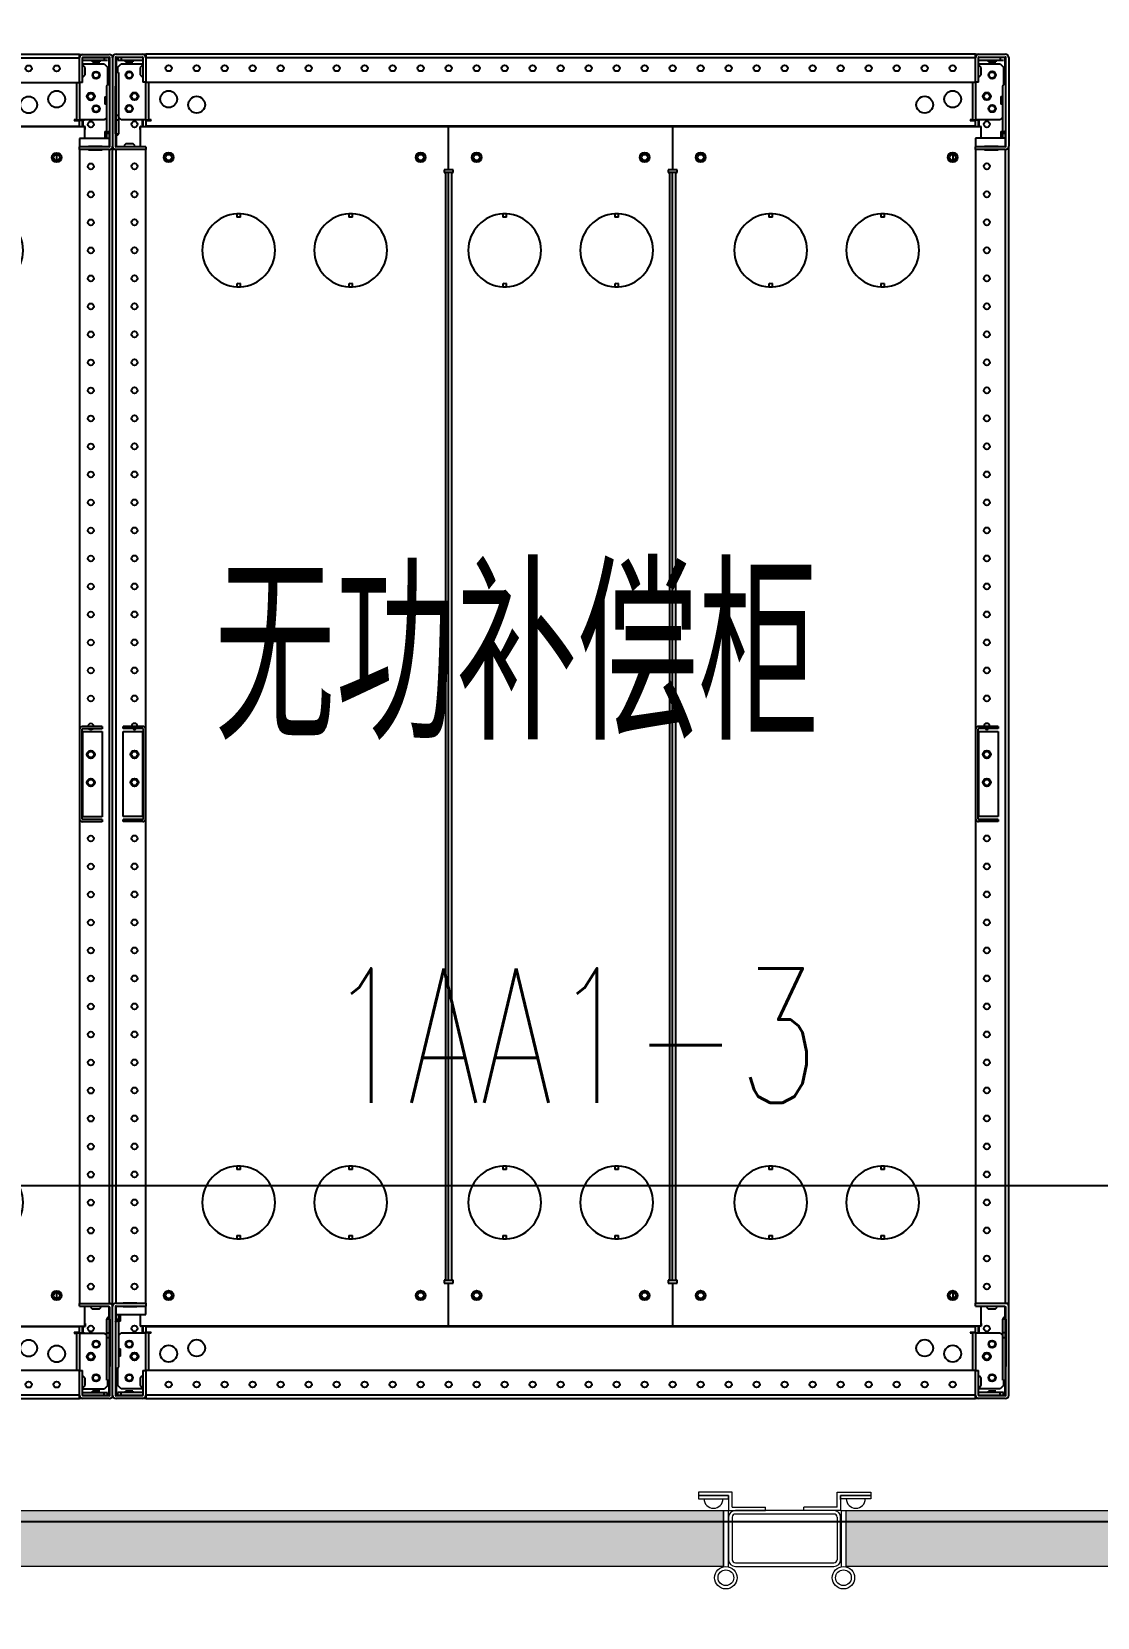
# Model space of a CAD drawing. Extents: x 758840 to 1108724, y -102573 to 143521.
# Drawn here: x 800962 to 801913, y 70447 to 71863 of the extents above; entities that cross this region are included whole.
import ezdxf
from ezdxf.xclip import XClip

# ---------------------------------------------------------------- set-up
doc = ezdxf.new("R2010")
doc.units = 0
doc.header["$LTSCALE"] = 1000
doc.header["$MEASUREMENT"] = 0
for name, color, linetype in [('02电气-设备', 255, 'Continuous'), ('02电气-设备基础', 252, 'Continuous'), ('LWIRE', 1, 'Continuous'), ('钢盖板', 6, 'Continuous')]:
    doc.layers.add(name, color=color, linetype=linetype)
doc.layers.add('细实线', color=3, linetype='Continuous', lineweight=5)
doc.styles.get("Standard").update_dxf_attribs({"font": 'gbenor.shx', "bigfont": 'gbcbig.shx'})
doc.styles.add('电气文字', font='txtd.shx', dxfattribs={"width": 0.8, "height": 3.5, "bigfont": 'HZTXT.shx'})

# ---------------------------------------------------------------- blocks, each defined once
blk = doc.blocks.new('补偿-滤波柜')
at = {"linetype": 'Continuous', "lineweight": 25}
for p, q in [((-3, 1197), (-3, 1118)), ((-0.5, 1197), (-0.5, 1118)), ((-0.5, 1189.8), (0, 1189.8)), ((0, 1200), (23.5, 1200)), ((0, 1197.5), (23.5, 1197.5)), ((0, 1189.8), (0.3, 1189.8)), ((0, 1189.8), (0, 1183.7)), ((0.3, 1189.8), (0.3, 1197.5)), ((1.5, 1197.3), (4.5, 1197.3)), ((1.5, 1197.3), (1.5, 1194.8)), ((1.5, 1194.8), (4.5, 1194.8)), ((1.5, 1188.5), (4.5, 1191.5)), ((4.5, 1197.3), (4.5, 1194.8)), ((4.5, 1197.3), (23.9, 1197.3)), ((4.5, 1194.8), (24, 1194.8)), ((4.5, 1191.5), (24, 1191.5)), ((8.4, 1193.4), (8.4, 1194.8)), ((8.4, 1193.4), (15.1, 1193.4)), ((15.1, 1194.8), (15.1, 1193.4)), ((23, 1189.8), (21.5, 1188.2)), ((24, 1189.8), (23, 1189.8)), ((24, 1200), (24, 1200)), ((24, 1200), (26.5, 1200)), ((24, 1197), (24, 1175)), ((767.5, 1200), (26.5, 1200)), ((26.5, 1200), (26.5, 1197)), ((26.5, 1197.5), (26.5, 1197.5)), ((26.5, 1197.3), (26.5, 1197.3)), ((26.5, 1197), (26.5, 1175)), ((26.5, 1197), (767.5, 1197)), ((767.5, 1200), (770.5, 1200)), ((767.5, 1197), (767.5, 1200)), ((767.5, 1197.5), (767.5, 1197.5)), ((767.5, 1197.3), (767.5, 1197.3)), ((767.5, 1175), (767.5, 1197)), ((770, 1175), (770, 1197)), ((770, 1194.8), (789.5, 1194.8)), ((770, 1191.5), (789.5, 1191.5)), ((771, 1189.8), (770, 1189.8)), ((770.1, 1197.3), (789.5, 1197.3)), ((770.5, 1200), (794, 1200)), ((770.5, 1197.5), (794, 1197.5)), ((772.5, 1188.2), (771, 1189.8)), ((778.9, 1193.4), (778.9, 1194.8)), ((778.9, 1193.4), (785.5, 1193.4)), ((785.5, 1194.8), (785.5, 1193.4)), ((789.5, 1197.3), (792.5, 1197.3)), ((789.5, 1197.3), (789.5, 1194.8)), ((789.5, 1194.8), (792.5, 1194.8)), ((789.5, 1191.5), (792.5, 1188.5)), ((794, 1173.5), (794, 1197.5)), ((794.5, 1118), (794.5, 1197)), ((797, 1197), (797, 1118)), ((2.2, 1183.7), (-0.3, 1183.7)), ((-0.3, 1183.7), (-0.3, 1145.5)), ((1.5, 1183.7), (1.5, 1188.5)), ((2.2, 1183.7), (2.2, 1145.5)), ((21.5, 1188.2), (21.5, 1181.8)), ((21.5, 1181.8), (23, 1180.2)), ((23, 1180.2), (24, 1180.2)), ((26.5, 1175), (24, 1175)), ((26.5, 1175), (767.5, 1175)), ((26.6, 1141.5), (26.6, 1175)), ((29.2, 1141.5), (29.2, 1175)), ((29.3, 1141.5), (29.3, 1175)), ((764.7, 1175), (764.7, 1141.5)), ((764.8, 1175), (764.8, 1141.5)), ((767.4, 1175), (767.4, 1141.5)), ((770, 1175), (767.5, 1175)), ((770, 1180.2), (771, 1180.2)), ((771, 1180.2), (772.5, 1181.8)), ((772.5, 1181.8), (772.5, 1188.2)), ((792.5, 1188.5), (792.5, 1172.9)), ((-0.4, 1171.5), (-0.5, 1171.5)), ((-0.4, 1129.1), (-0.4, 1171.5)), ((790.1, 1162.2), (791.8, 1162.2)), ((790.1, 1162.2), (790.1, 1155.6)), ((791.8, 1171.7), (791.8, 1171.9)), ((791.8, 1129.3), (791.8, 1171.7)), ((794.4, 1131.1), (794.4, 1173.5)), ((791.8, 1155.6), (790.1, 1155.6)), ((2.2, 1145.5), (-0.3, 1145.5)), ((-0.3, 1145.5), (-0.3, 1141.2)), ((2.2, 1141.2), (-0.3, 1141.2)), ((-0.3, 1141.2), (-0.3, 1129.1)), ((2.2, 1145.5), (2.2, 1141.2)), ((4.5, 1141.5), (2.2, 1143.8)), ((2.2, 1141.2), (2.2, 1129.1)), ((26.6, 1141.5), (4.5, 1141.5)), ((21.5, 1133), (21.5, 1135.5)), ((22, 1135.5), (21.5, 1135.5)), ((22, 1133), (21.5, 1133)), ((22, 1135.5), (297, 1135.5)), ((22, 1117.5), (22, 1135.5)), ((22.2, 1141.4), (22.2, 1141.5)), ((23.5, 1141.4), (22.2, 1141.4)), ((23.5, 1141.4), (24, 1141.4)), ((23.5, 1135.5), (23.5, 1141.4)), ((24, 1141.4), (24, 1135.5)), ((26.5, 1141.4), (24, 1141.4)), ((26.5, 1141.4), (26.5, 1135.5)), ((26.5, 1141), (31.5, 1141)), ((26.5, 1136), (767.5, 1136)), ((26.6, 1141.5), (29.2, 1141.5)), ((29.2, 1141.5), (29.3, 1141.5)), ((31.5, 1141.5), (29.3, 1141.5)), ((31.5, 1141), (31.5, 1141.5)), ((297, 1135.5), (497, 1135.5)), ((297, 1097), (297, 1135.5)), ((497, 1135.5), (497, 1097)), ((497, 1135.5), (772, 1135.5)), ((762.5, 1141.5), (762.5, 1141)), ((764.7, 1141.5), (762.5, 1141.5)), ((762.5, 1141), (767.5, 1141)), ((764.7, 1141.5), (764.8, 1141.5)), ((764.8, 1141.5), (767.4, 1141.5)), ((789.5, 1141.5), (767.4, 1141.5)), ((767.5, 1141.4), (770, 1141.4)), ((767.5, 1135.5), (767.5, 1141.4)), ((770, 1135.5), (770, 1141.4)), ((770, 1141.4), (770.5, 1141.4)), ((771.8, 1141.4), (770.5, 1141.4)), ((770.5, 1141.4), (770.5, 1135.5)), ((771.8, 1141.5), (771.8, 1141.4)), ((772, 1135.5), (772, 1125)), ((772.5, 1135.5), (772, 1135.5)), ((772.5, 1133), (772, 1133)), ((772.5, 1133), (772.5, 1135.5)), ((791.8, 1143.8), (789.5, 1141.5)), ((-0.5, 1129.1), (-0.4, 1129.1)), ((-0.4, 1129.1), (-0.4, 1127.3)), ((-0.3, 1129.1), (2.2, 1129.1)), ((0, 1127.3), (0, 1117.5)), ((8.8, 1120), (7.2, 1118.5)), ((7.2, 1118.5), (7.2, 1117.5)), ((15.2, 1120), (8.8, 1120)), ((16.7, 1118.5), (15.2, 1120)), ((16.7, 1117.5), (16.7, 1118.5)), ((767.5, 1125), (767.5, 1117.5)), ((794, 1125), (767.5, 1125)), ((790.1, 1131.1), (791.8, 1131.1)), ((790.1, 1131.1), (790.1, 1125)), ((794.3, 1129.3), (791.8, 1129.6)), ((791.8, 1129.5), (791.8, 1129.3)), ((794.3, 1129.3), (791.8, 1129.5)), ((794.3, 1129.3), (791.8, 1129.3)), ((791.8, 1125), (791.8, 1129.3)), ((794.5, 1125), (794, 1125)), ((794, 1125), (794, 1117.5)), ((794.3, 1129.3), (794.3, 1129.3)), ((794.3, 1125), (794.3, 1129.3)), ((-3, 3), (-3, 1118)), ((0, 1115), (-3, 1115)), ((-0.5, 1115), (-0.5, 1115)), ((26.5, 1117.5), (0, 1117.5)), ((26.5, 1115), (0, 1115)), ((0, 85), (0, 1115)), ((26.5, 1117.5), (26.5, 1115)), ((26.5, 597.5), (26.5, 1115)), ((747, 1110.7), (747, 1105.3)), ((767.5, 1115), (767.5, 1117.5)), ((794, 1117.5), (767.5, 1117.5)), ((794, 1115), (767.5, 1115)), ((767.5, 1115), (767.5, 597.5)), ((775.5, 1117.8), (775.5, 1117.5)), ((787.5, 1117.8), (775.5, 1117.8)), ((775.5, 1115), (775.5, 1114.8)), ((775.5, 1114.8), (787.5, 1114.8)), ((778.5, 1115), (779, 1114.8)), ((787.5, 1117.5), (787.5, 1117.8)), ((787.5, 1114.8), (787.5, 1115)), ((794, 1115), (794, 85)), ((797, 3), (797, 1118)), ((293, 1097), (293, 1094.5)), ((297, 1097), (293, 1097)), ((293, 1094.5), (294.3, 1094.5)), ((294.3, 1094.5), (294.3, 105.5)), ((297, 1094.5), (294.3, 1094.5)), ((301, 1097), (297, 1097)), ((299.7, 1094.5), (297, 1094.5)), ((297, 105.5), (297, 1094.5)), ((299.7, 1094.5), (301, 1094.5)), ((299.7, 105.5), (299.7, 1094.5)), ((301, 1094.5), (301, 1097)), ((493, 1097), (493, 1094.5)), ((497, 1097), (493, 1097)), ((493, 1094.5), (494.3, 1094.5)), ((494.3, 1094.5), (494.3, 105.5)), ((497, 1094.5), (494.3, 1094.5)), ((501, 1097), (497, 1097)), ((497, 105.5), (497, 1094.5)), ((499.7, 1094.5), (497, 1094.5)), ((499.7, 1094.5), (501, 1094.5)), ((499.7, 105.5), (499.7, 1094.5)), ((501, 1094.5), (501, 1097)), ((108, 1057.5), (108, 1054.5)), ((111, 1054.5), (111, 1057.5)), ((208, 1057.5), (208, 1054.5)), ((211, 1054.5), (211, 1057.5)), ((345.5, 1057.5), (345.5, 1054.5)), ((348.5, 1054.5), (348.5, 1057.5)), ((445.5, 1057.5), (445.5, 1054.5)), ((448.5, 1054.5), (448.5, 1057.5)), ((583, 1057.5), (583, 1054.5)), ((586, 1054.5), (586, 1057.5)), ((683, 1057.5), (683, 1054.5)), ((686, 1054.5), (686, 1057.5)), ((108, 995.5), (108, 992.5)), ((111, 992.5), (111, 995.5)), ((208, 995.5), (208, 992.5)), ((211, 992.5), (211, 995.5)), ((345.5, 995.5), (345.5, 992.5)), ((348.5, 992.5), (348.5, 995.5)), ((445.5, 995.5), (445.5, 992.5)), ((448.5, 992.5), (448.5, 995.5)), ((583, 995.5), (583, 992.5)), ((586, 992.5), (586, 995.5)), ((683, 995.5), (683, 992.5)), ((686, 992.5), (686, 995.5)), ((6.5, 598), (6.5, 600)), ((24, 600), (6.5, 600)), ((24, 598), (6.5, 598)), ((6.5, 519.5), (6.5, 595.5)), ((6.5, 595.5), (24, 595.5)), ((24, 595.5), (24.5, 595.5)), ((24, 519.5), (24, 595.5)), ((24.5, 517.5), (24.5, 597.5)), ((26.5, 517.5), (26.5, 597.5)), ((767.5, 597.5), (767.5, 517.5)), ((769.5, 597.5), (769.5, 517.5)), ((769.5, 595.5), (770, 595.5)), ((787.5, 600), (770, 600)), ((787.5, 598), (770, 598)), ((770, 595.5), (770, 519.5)), ((770, 595.5), (787.5, 595.5)), ((787.5, 600), (787.5, 598)), ((787.5, 595.5), (787.5, 519.5)), ((24, 519.5), (6.5, 519.5)), ((24, 517), (6.5, 517)), ((6.5, 515), (6.5, 517)), ((24, 515), (6.5, 515)), ((24.5, 519.5), (24, 519.5)), ((26.5, 85), (26.5, 517.5)), ((767.5, 517.5), (767.5, 85)), ((770, 519.5), (769.5, 519.5)), ((787.5, 519.5), (770, 519.5)), ((787.5, 517), (770, 517)), ((787.5, 515), (770, 515)), ((787.5, 517), (787.5, 515)), ((108, 207.5), (108, 204.5)), ((111, 204.5), (111, 207.5)), ((208, 207.5), (208, 204.5)), ((211, 204.5), (211, 207.5)), ((345.5, 207.5), (345.5, 204.5)), ((348.5, 204.5), (348.5, 207.5)), ((445.5, 207.5), (445.5, 204.5)), ((448.5, 204.5), (448.5, 207.5)), ((583, 207.5), (583, 204.5)), ((586, 204.5), (586, 207.5)), ((683, 207.5), (683, 204.5)), ((686, 204.5), (686, 207.5)), ((108, 145.5), (108, 142.5)), ((111, 142.5), (111, 145.5)), ((208, 145.5), (208, 142.5)), ((211, 142.5), (211, 145.5)), ((345.5, 145.5), (345.5, 142.5)), ((348.5, 142.5), (348.5, 145.5)), ((445.5, 145.5), (445.5, 142.5)), ((448.5, 142.5), (448.5, 145.5)), ((583, 145.5), (583, 142.5)), ((586, 142.5), (586, 145.5)), ((683, 145.5), (683, 142.5)), ((686, 142.5), (686, 145.5)), ((293, 105.5), (293, 103)), ((294.3, 105.5), (293, 105.5)), ((293, 103), (297, 103)), ((294.3, 105.5), (297, 105.5)), ((297, 105.5), (299.7, 105.5)), ((297, 103), (301, 103)), ((297, 64.5), (297, 103)), ((301, 105.5), (299.7, 105.5)), ((301, 103), (301, 105.5)), ((493, 105.5), (493, 103)), ((494.3, 105.5), (493, 105.5)), ((493, 103), (497, 103)), ((494.3, 105.5), (497, 105.5)), ((497, 105.5), (499.7, 105.5)), ((497, 103), (497, 64.5)), ((497, 103), (501, 103)), ((501, 105.5), (499.7, 105.5)), ((501, 103), (501, 105.5)), ((0, 85), (26.5, 85)), ((6.5, 85.2), (6.5, 85)), ((18.5, 85.2), (6.5, 85.2)), ((15.5, 85), (15, 85.2)), ((18.5, 85), (18.5, 85.2)), ((26.5, 85), (26.5, 82.5)), ((747, 94.7), (747, 89.3)), ((767.5, 85), (794, 85)), ((767.5, 82.5), (767.5, 85)), ((794, 85), (797, 85)), ((794.5, 85), (794.5, 85)), ((-0.5, 82), (-0.5, 3)), ((-0.5, 75), (0, 75)), ((-0.3, 75), (-0.3, 70.7)), ((0, 82.5), (26.5, 82.5)), ((0, 75), (0, 82.5)), ((0, 75), (26.5, 75)), ((2.2, 75), (2.2, 70.7)), ((3.9, 68.9), (3.9, 75)), ((6.5, 82.5), (6.5, 82.2)), ((6.5, 82.2), (18.5, 82.2)), ((18.5, 82.2), (18.5, 82.5)), ((22, 64.5), (22, 75)), ((26.5, 75), (26.5, 82.5)), ((767.5, 82.5), (794, 82.5)), ((772, 82.5), (772, 64.5)), ((777.2, 82.5), (777.2, 81.5)), ((777.2, 81.5), (778.7, 80)), ((778.7, 80), (785.2, 80)), ((785.2, 80), (786.8, 81.5)), ((786.8, 81.5), (786.8, 82.5)), ((791.8, 58.8), (791.8, 70.9)), ((794.3, 70.9), (791.8, 70.9)), ((794, 72.7), (794, 82.5)), ((794.3, 58.8), (794.3, 70.9)), ((794.4, 70.9), (794.4, 72.7)), ((794.4, 70.9), (794.4, 28.5)), ((794.5, 70.9), (794.4, 70.9)), ((794.5, 3), (794.5, 82)), ((-0.4, 68.9), (-0.4, 26.5)), ((-0.3, 70.7), (2.2, 70.4)), ((-0.3, 70.7), (2.2, 70.5)), ((-0.3, 70.7), (2.2, 70.7)), ((-0.3, 70.7), (-0.3, 70.7)), ((2.2, 70.7), (2.2, 28.3)), ((2.2, 70.5), (2.2, 70.7)), ((3.9, 68.9), (2.2, 68.9)), ((2.2, 56.2), (4.5, 58.5)), ((4.5, 58.5), (26.6, 58.5)), ((21.5, 67), (21.5, 64.5)), ((21.5, 67), (22, 67)), ((21.5, 64.5), (22, 64.5)), ((297, 64.5), (22, 64.5)), ((22.2, 58.5), (22.2, 58.6)), ((22.2, 58.6), (23.5, 58.6)), ((23.5, 58.6), (23.5, 64.5)), ((24, 58.6), (23.5, 58.6)), ((24, 64.5), (24, 58.6)), ((26.5, 58.6), (24, 58.6)), ((26.5, 64.5), (26.5, 58.6)), ((767.5, 64), (26.5, 64)), ((31.5, 59), (26.5, 59)), ((29.2, 58.5), (26.6, 58.5)), ((26.6, 25), (26.6, 58.5)), ((29.2, 25), (29.2, 58.5)), ((29.3, 58.5), (29.2, 58.5)), ((29.3, 58.5), (31.5, 58.5)), ((29.3, 25), (29.3, 58.5)), ((31.5, 58.5), (31.5, 59)), ((497, 64.5), (297, 64.5)), ((772, 64.5), (497, 64.5)), ((762.5, 59), (762.5, 58.5)), ((767.5, 59), (762.5, 59)), ((762.5, 58.5), (764.7, 58.5)), ((764.8, 58.5), (764.7, 58.5)), ((764.7, 58.5), (764.7, 25)), ((767.4, 58.5), (764.8, 58.5)), ((764.8, 58.5), (764.8, 25)), ((767.4, 58.5), (789.5, 58.5)), ((767.4, 58.5), (767.4, 25)), ((767.5, 58.6), (767.5, 64.5)), ((767.5, 58.6), (770, 58.6)), ((770, 58.6), (770, 64.5)), ((770.5, 58.6), (770, 58.6)), ((770.5, 64.5), (770.5, 58.6)), ((770.5, 58.6), (771.8, 58.6)), ((771.8, 58.6), (771.8, 58.5)), ((772, 67), (772.5, 67)), ((772, 64.5), (772.5, 64.5)), ((772.5, 67), (772.5, 64.5)), ((789.5, 58.5), (791.8, 56.2)), ((791.8, 58.8), (794.3, 58.8)), ((791.8, 54.5), (791.8, 58.8)), ((794.3, 54.5), (794.3, 58.8)), ((2.2, 44.4), (3.9, 44.4)), ((3.9, 37.8), (3.9, 44.4)), ((791.8, 54.5), (794.3, 54.5)), ((791.8, 16.3), (791.8, 54.5)), ((794.3, 16.3), (794.3, 54.5)), ((3.9, 37.8), (2.2, 37.8)), ((0, 26.5), (0, 2.5)), ((1.5, 11.5), (1.5, 27.1)), ((2.2, 28.3), (2.2, 28.1)), ((23, 19.8), (21.5, 18.2)), ((21.5, 18.2), (21.5, 11.8)), ((24, 19.8), (23, 19.8)), ((24, 25), (26.5, 25)), ((24, 25), (24, 3)), ((26.5, 25), (26.5, 3)), ((767.5, 25), (26.5, 25)), ((767.5, 3), (767.5, 25)), ((767.5, 25), (770, 25)), ((770, 3), (770, 25)), ((771, 19.8), (770, 19.8)), ((772.5, 18.2), (771, 19.8)), ((772.5, 11.8), (772.5, 18.2)), ((791.8, 16.3), (794.3, 16.3)), ((792.5, 16.3), (792.5, 11.5)), ((794, 10.2), (794, 16.3)), ((23.5, 2.5), (0, 2.5)), ((23.5, 0), (0, 0)), ((4.5, 8.5), (1.5, 11.5)), ((1.5, 2.7), (1.5, 5.2)), ((4.5, 5.2), (1.5, 5.2)), ((4.5, 2.7), (1.5, 2.7)), ((24, 8.5), (4.5, 8.5)), ((4.5, 2.7), (4.5, 5.2)), ((24, 5.2), (4.5, 5.2)), ((23.9, 2.7), (4.5, 2.7)), ((8.4, 5.2), (8.4, 6.6)), ((15.1, 6.6), (8.4, 6.6)), ((15.1, 6.6), (15.1, 5.2)), ((21.5, 11.8), (23, 10.2)), ((23, 10.2), (24, 10.2)), ((26.5, 0), (23.5, 0)), ((767.5, 3), (26.5, 3)), ((26.5, 3), (26.5, 0)), ((26.5, 2.7), (26.5, 2.7)), ((26.5, 2.5), (26.5, 2.5)), ((26.5, 0), (767.5, 0)), ((767.5, 0), (767.5, 3)), ((767.5, 2.7), (767.5, 2.7)), ((767.5, 2.5), (767.5, 2.5)), ((770, 0), (767.5, 0)), ((770, 10.2), (771, 10.2)), ((789.5, 8.5), (770, 8.5)), ((789.5, 5.2), (770, 5.2)), ((770, 0), (770, 0)), ((789.5, 2.7), (770.1, 2.7)), ((794, 2.5), (770.5, 2.5)), ((794, 0), (770.5, 0)), ((771, 10.2), (772.5, 11.8)), ((778.9, 5.2), (778.9, 6.6)), ((785.5, 6.6), (778.9, 6.6)), ((792.5, 11.5), (789.5, 8.5)), ((789.5, 2.7), (789.5, 5.2)), ((792.5, 5.2), (789.5, 5.2)), ((792.5, 2.7), (789.5, 2.7)), ((792.5, 2.7), (792.5, 5.2)), ((793.7, 10.2), (793.7, 2.5)), ((794, 10.2), (793.7, 10.2)), ((794.5, 10.2), (794, 10.2))]:
    blk.add_line(p, q, dxfattribs=at)
at = {"linetype": 'Continuous', "lineweight": 25, "flags": 128}
for points in [[(776, 1114.8), (776.3, 1114.9), (776.5, 1115)], [(18, 85.2), (17.7, 85.1), (17.5, 85)]]:
    blk.add_lwpolyline(points, dxfattribs=at)
at = {"linetype": 'Continuous', "lineweight": 25}
for centre, radius in [((47, 1187.5), 2.7), ((72, 1187.5), 2.7), ((97, 1187.5), 2.7), ((122, 1187.5), 2.7), ((147, 1187.5), 2.7), ((172, 1187.5), 2.7), ((197, 1187.5), 2.7), ((222, 1187.5), 2.7), ((247, 1187.5), 2.7), ((272, 1187.5), 2.7), ((297, 1187.5), 2.7), ((322, 1187.5), 2.7), ((347, 1187.5), 2.7), ((372, 1187.5), 2.7), ((397, 1187.5), 2.7), ((422, 1187.5), 2.7), ((447, 1187.5), 2.7), ((472, 1187.5), 2.7), ((497, 1187.5), 2.7), ((522, 1187.5), 2.7), ((547, 1187.5), 2.7), ((572, 1187.5), 2.7), ((597, 1187.5), 2.7), ((622, 1187.5), 2.7), ((647, 1187.5), 2.7), ((672, 1187.5), 2.7), ((697, 1187.5), 2.7), ((722, 1187.5), 2.7), ((747, 1187.5), 2.7), ((11.8, 1181.5), 3.3), ((11.8, 1181.5), 2.7), ((782.2, 1181.5), 3.3), ((782.2, 1181.5), 2.7), ((16.5, 1162.5), 3.55), ((16.5, 1162.5), 2.7), ((47, 1160), 7.5), ((72, 1155), 7.5), ((722, 1155), 7.5), ((747, 1160), 7.5), ((777.5, 1162.5), 3.55), ((777.5, 1162.5), 2.7), ((11.8, 1151.5), 3.3), ((11.8, 1151.5), 2.7), ((782.2, 1151.5), 3.3), ((782.2, 1151.5), 2.7), ((16.5, 1137.5), 2.7), ((777.5, 1137.5), 2.7), ((47, 1108), 4.25), ((47, 1108), 2.7), ((272, 1108), 4.25), ((272, 1108), 2.7), ((322, 1108), 4.25), ((322, 1108), 2.7), ((472, 1108), 4.25), ((472, 1108), 2.7), ((522, 1108), 4.25), ((522, 1108), 2.7), ((747, 1108), 4.25), ((747, 1108), 2.7), ((16.5, 1100), 2.7), ((777.5, 1100), 2.7), ((16.5, 1075), 2.7), ((777.5, 1075), 2.7), ((16.5, 1050), 2.7), ((777.5, 1050), 2.7), ((16.5, 1025), 2.7), ((777.5, 1025), 2.7), ((16.5, 1000), 2.7), ((777.5, 1000), 2.7), ((16.5, 975), 2.7), ((777.5, 975), 2.7), ((16.5, 950), 2.7), ((777.5, 950), 2.7), ((16.5, 925), 2.7), ((777.5, 925), 2.7), ((16.5, 900), 2.7), ((777.5, 900), 2.7), ((16.5, 875), 2.7), ((777.5, 875), 2.7), ((16.5, 850), 2.7), ((777.5, 850), 2.7), ((16.5, 825), 2.7), ((777.5, 825), 2.7), ((16.5, 800), 2.7), ((777.5, 800), 2.7), ((16.5, 775), 2.7), ((777.5, 775), 2.7), ((16.5, 750), 2.7), ((777.5, 750), 2.7), ((16.5, 725), 2.7), ((777.5, 725), 2.7), ((16.5, 700), 2.7), ((777.5, 700), 2.7), ((16.5, 675), 2.7), ((777.5, 675), 2.7), ((16.5, 650), 2.7), ((777.5, 650), 2.7), ((16.5, 625), 2.7), ((777.5, 625), 2.7), ((16.5, 575), 3.55), ((16.5, 575), 2.7), ((777.5, 575), 3.55), ((777.5, 575), 2.7), ((16.5, 550), 3.55), ((16.5, 550), 2.7), ((777.5, 550), 3.55), ((777.5, 550), 2.7), ((16.5, 500), 2.7), ((777.5, 500), 2.7), ((16.5, 475), 2.7), ((777.5, 475), 2.7), ((16.5, 450), 2.7), ((777.5, 450), 2.7), ((16.5, 425), 2.7), ((777.5, 425), 2.7), ((16.5, 400), 2.7), ((777.5, 400), 2.7), ((16.5, 375), 2.7), ((777.5, 375), 2.7), ((16.5, 350), 2.7), ((777.5, 350), 2.7), ((16.5, 325), 2.7), ((777.5, 325), 2.7), ((16.5, 300), 2.7), ((777.5, 300), 2.7), ((16.5, 275), 2.7), ((777.5, 275), 2.7), ((16.5, 250), 2.7), ((777.5, 250), 2.7), ((16.5, 225), 2.7), ((777.5, 225), 2.7), ((16.5, 200), 2.7), ((777.5, 200), 2.7), ((16.5, 175), 2.7), ((777.5, 175), 2.7), ((16.5, 150), 2.7), ((777.5, 150), 2.7), ((16.5, 125), 2.7), ((777.5, 125), 2.7), ((16.5, 100), 2.7), ((777.5, 100), 2.7), ((47, 92), 4.25), ((47, 92), 2.7), ((272, 92), 4.25), ((272, 92), 2.7), ((322, 92), 4.25), ((322, 92), 2.7), ((472, 92), 4.25), ((472, 92), 2.7), ((522, 92), 4.25), ((522, 92), 2.7), ((747, 92), 4.25), ((747, 92), 2.7), ((16.5, 62.5), 2.7), ((777.5, 62.5), 2.7), ((11.8, 48.5), 3.3), ((11.8, 48.5), 2.7), ((47, 40), 7.5), ((72, 45), 7.5), ((722, 45), 7.5), ((747, 40), 7.5), ((782.2, 48.5), 3.3), ((782.2, 48.5), 2.7), ((16.5, 37.5), 3.55), ((16.5, 37.5), 2.7), ((777.5, 37.5), 3.55), ((777.5, 37.5), 2.7), ((11.8, 18.5), 3.3), ((11.8, 18.5), 2.7), ((47, 12.5), 2.7), ((72, 12.5), 2.7), ((97, 12.5), 2.7), ((122, 12.5), 2.7), ((147, 12.5), 2.7), ((172, 12.5), 2.7), ((197, 12.5), 2.7), ((222, 12.5), 2.7), ((247, 12.5), 2.7), ((272, 12.5), 2.7), ((297, 12.5), 2.7), ((322, 12.5), 2.7), ((347, 12.5), 2.7), ((372, 12.5), 2.7), ((397, 12.5), 2.7), ((422, 12.5), 2.7), ((447, 12.5), 2.7), ((472, 12.5), 2.7), ((497, 12.5), 2.7), ((522, 12.5), 2.7), ((547, 12.5), 2.7), ((572, 12.5), 2.7), ((597, 12.5), 2.7), ((622, 12.5), 2.7), ((647, 12.5), 2.7), ((672, 12.5), 2.7), ((697, 12.5), 2.7), ((722, 12.5), 2.7), ((747, 12.5), 2.7), ((782.2, 18.5), 3.3), ((782.2, 18.5), 2.7)]:
    blk.add_circle(centre, radius, dxfattribs=at)
for centre, radius, start, end in [((0, 1197), 3, 90, 180), ((0, 1197), 0.5, 90, 180), ((23.5, 1197), 3, 0, 90), ((23.5, 1197), 0.5, 0, 90), ((770.5, 1197), 3, 90, 180), ((770.5, 1197), 0.5, 90, 180), ((794, 1197), 3, 360, 90), ((794, 1197), 0.5, 360, 90), ((-0.4, 1171.6), 0.0893, 261.9505, 348.5782), ((793.1, 1171.7), 1.34, 166.8384, 170.7536), ((-0.4, 1127.2), 0.0893, 81.9505, 168.5782), ((-0.4, 1129.2), 0.0893, 261.9505, 348.5782), ((-0.1, 1129.6), 2.32, 261.9505, 348.5782), ((793.1, 1129.3), 1.34, 166.8384, 170.7536), ((794.4, 1129.3), 0.0515, 166.8384, 170.7536), ((0, 1118), 3, 180, 270), ((0, 1118), 0.5, 180, 270), ((794, 1118), 0.5, 270, 360), ((794, 1118), 3, 270, 360), ((109.5, 1025), 32.5, 92.6454, 267.3546), ((109.5, 1025), 32.5, 87.3546, 92.6454), ((109.5, 1025), 29.5, 87.0854, 92.9146), ((109.5, 1025), 32.5, 272.6454, 87.3546), ((209.5, 1025), 32.5, 92.6454, 267.3546), ((209.5, 1025), 32.5, 87.3546, 92.6454), ((209.5, 1025), 29.5, 87.0854, 92.9146), ((209.5, 1025), 32.5, 272.6454, 87.3546), ((347, 1025), 32.5, 92.6454, 267.3546), ((347, 1025), 32.5, 87.3546, 92.6454), ((347, 1025), 29.5, 87.0854, 92.9146), ((347, 1025), 32.5, 272.6454, 87.3546), ((447, 1025), 32.5, 92.6454, 267.3546), ((447, 1025), 32.5, 87.3546, 92.6454), ((447, 1025), 29.5, 87.0854, 92.9146), ((447, 1025), 32.5, 272.6454, 87.3546), ((584.5, 1025), 32.5, 92.6454, 267.3546), ((584.5, 1025), 32.5, 87.3546, 92.6454), ((584.5, 1025), 29.5, 87.0854, 92.9146), ((584.5, 1025), 32.5, 272.6454, 87.3546), ((684.5, 1025), 32.5, 92.6454, 267.3546), ((684.5, 1025), 32.5, 87.3546, 92.6454), ((684.5, 1025), 29.5, 87.0854, 92.9146), ((684.5, 1025), 32.5, 272.6454, 87.3546), ((109.5, 1025), 29.5, 267.0854, 272.9146), ((109.5, 1025), 32.5, 267.3546, 272.6454), ((209.5, 1025), 29.5, 267.0854, 272.9146), ((209.5, 1025), 32.5, 267.3546, 272.6454), ((347, 1025), 29.5, 267.0854, 272.9146), ((347, 1025), 32.5, 267.3546, 272.6454), ((447, 1025), 29.5, 267.0854, 272.9146), ((447, 1025), 32.5, 267.3546, 272.6454), ((584.5, 1025), 29.5, 267.0854, 272.9146), ((584.5, 1025), 32.5, 267.3546, 272.6454), ((684.5, 1025), 29.5, 267.0854, 272.9146), ((684.5, 1025), 32.5, 267.3546, 272.6454), ((16.5, 600), 2.7, 0, 180), ((16.5, 600), 2.7, 227.7946, 312.2054), ((24, 597.5), 2.5, 0, 90), ((24, 597.5), 0.5, 360, 90), ((770, 597.5), 2.5, 90, 180), ((770, 597.5), 0.5, 90, 180), ((777.5, 600), 2.7, 0, 180), ((777.5, 600), 2.7, 227.7946, 312.2054), ((24, 517.5), 2.5, 270, 360), ((24, 517.5), 0.5, 270, 0), ((770, 517.5), 2.5, 180, 270), ((770, 517.5), 0.5, 180, 270), ((109.5, 175), 32.5, 92.6454, 267.3546), ((109.5, 175), 32.5, 87.3546, 92.6454), ((109.5, 175), 29.5, 87.0854, 92.9146), ((109.5, 175), 32.5, 272.6454, 87.3546), ((209.5, 175), 32.5, 92.6454, 267.3546), ((209.5, 175), 32.5, 87.3546, 92.6454), ((209.5, 175), 29.5, 87.0854, 92.9146), ((209.5, 175), 32.5, 272.6454, 87.3546), ((347, 175), 32.5, 92.6454, 267.3546), ((347, 175), 32.5, 87.3546, 92.6454), ((347, 175), 29.5, 87.0854, 92.9146), ((347, 175), 32.5, 272.6454, 87.3546), ((447, 175), 32.5, 92.6454, 267.3546), ((447, 175), 32.5, 87.3546, 92.6454), ((447, 175), 29.5, 87.0854, 92.9146), ((447, 175), 32.5, 272.6454, 87.3546), ((584.5, 175), 32.5, 92.6454, 267.3546), ((584.5, 175), 32.5, 87.3546, 92.6454), ((584.5, 175), 29.5, 87.0854, 92.9146), ((584.5, 175), 32.5, 272.6454, 87.3546), ((684.5, 175), 32.5, 92.6454, 267.3546), ((684.5, 175), 32.5, 87.3546, 92.6454), ((684.5, 175), 29.5, 87.0854, 92.9146), ((684.5, 175), 32.5, 272.6454, 87.3546), ((109.5, 175), 29.5, 267.0854, 272.9146), ((109.5, 175), 32.5, 267.3546, 272.6454), ((209.5, 175), 29.5, 267.0854, 272.9146), ((209.5, 175), 32.5, 267.3546, 272.6454), ((347, 175), 29.5, 267.0854, 272.9146), ((347, 175), 32.5, 267.3546, 272.6454), ((447, 175), 29.5, 267.0854, 272.9146), ((447, 175), 32.5, 267.3546, 272.6454), ((584.5, 175), 29.5, 267.0854, 272.9146), ((584.5, 175), 32.5, 267.3546, 272.6454), ((684.5, 175), 29.5, 267.0854, 272.9146), ((684.5, 175), 32.5, 267.3546, 272.6454), ((0, 82), 3, 90, 180), ((794, 82), 3, 0, 90), ((0, 82), 0.5, 90, 180), ((794.1, 70.4), 2.32, 81.9505, 168.5782), ((794.4, 70.8), 0.0893, 81.9505, 168.5782), ((794.4, 72.8), 0.0893, 261.9505, 348.5782), ((-0.4, 70.7), 0.0515, 346.8384, 350.7536), ((0.9, 70.7), 1.34, 346.8384, 350.7536), ((0.9, 28.3), 1.34, 346.8384, 350.7536), ((0, 3), 3, 180, 270), ((0, 3), 0.5, 180, 270), ((23.5, 3), 3, 270, 360), ((23.5, 3), 0.5, 270, 360), ((770.5, 3), 3, 180, 270), ((770.5, 3), 0.5, 180, 270), ((794, 3), 0.5, 270, 0), ((794, 3), 3, 270, 0)]:
    blk.add_arc(centre, radius, start, end, dxfattribs=at)
for points in [[(791.8, 1172), (791.9, 1172.2), (792.1, 1172.6), (792.7, 1173.1), (793.5, 1173.5), (794.1, 1173.5), (794.4, 1173.5)], [(794.4, 1131.1), (794.1, 1131.1), (793.5, 1131), (792.7, 1130.7), (792.1, 1130.2), (791.9, 1129.8), (791.8, 1129.6)], [(-0.4, 68.9), (-0.1, 68.9), (0.5, 69), (1.3, 69.3), (1.9, 69.8), (2.1, 70.2), (2.2, 70.4)], [(2.2, 28), (2.1, 27.8), (1.9, 27.4), (1.3, 26.9), (0.5, 26.5), (-0.1, 26.5), (-0.4, 26.5)]]:
    blk.add_open_spline(points, degree=3, dxfattribs=at)
for points in [[(794.4, 1129.3), (794.4, 1129.3), (794.4, 1129.3), (794.3, 1129.3), (794.3, 1129.3), (794.3, 1129.3), (794.3, 1129.3)], [(794.5, 1131.2), (794.5, 1131.2), (794.5, 1131.2), (794.5, 1131.1), (794.4, 1131.1), (794.4, 1131.1), (794.4, 1131.1)], [(-0.5, 68.8), (-0.5, 68.8), (-0.5, 68.8), (-0.5, 68.9), (-0.4, 68.9), (-0.4, 68.9), (-0.4, 68.9)], [(-0.4, 70.7), (-0.4, 70.7), (-0.4, 70.7), (-0.3, 70.7), (-0.3, 70.7), (-0.3, 70.7), (-0.3, 70.7)], [(-0.4, 26.5), (-0.4, 26.5), (-0.4, 26.5), (-0.5, 26.4), (-0.5, 26.4), (-0.5, 26.4), (-0.5, 26.4)]]:
    blk.add_open_spline(points, degree=3, knots=[0, 0, 0, 0, 0.25, 0.5, 0.75, 1, 1, 1, 1], dxfattribs=at)
blk = doc.blocks.new('BD4-PAL0101-LVPM-01')
at = {"ltscale": 5}
h = blk.add_hatch(dxfattribs=at)
h.set_pattern_fill('隔热材料01', color=8, scale=80, angle=45)
h.set_pattern_definition([(315, (1.005, 48.483), (28.28427125, 28.28427125), [4.0142, -35.9858]), (315, (-20.185, 27.293), (28.28427125, 28.28427125), [4.0142, -35.9858]), (135, (13.44, 22.53), (-28.28427125, -28.28427125), [4.0142, -35.9858]), (135, (5.767, 14.858), (-28.28427125, -28.28427125), [4.0142, -35.9858]), (225, (28.298, 28.298), (28.28427125, -28.28427125), [40.0194, 0.0194]), (180, (18.983, 21.822), (-28.2842, 28.2842), [3.4144, -53.1542]), (161.56505, (43.853, 50.106), (-28.284169758, 28.28429741), [2.244, -87.1988]), (161.56505, (15.569, 21.822), (-28.284169758, 28.28429741), [2.244, -87.1988]), (198.43495, (51.525, 51.525), (-28.28429741, 28.28416976), [4.488, -84.9548]), (198.43495, (23.24, 23.24), (-28.28429741, 28.28416976), [4.488, -84.9548]), (108.43495, (38.886, 53.654), (-28.28429741, 28.284169758), [21.3712, -68.0716]), (108.43495, (10.602, 25.37), (-28.28429741, 28.284169758), [21.3712, -68.0716]), (161.56505, (29.29, 76.767), (-28.284169758, 28.28429741), [2.244, -87.1988]), (161.56505, (1.005, 48.483), (-28.284169758, 28.28429741), [2.244, -87.1988]), (180, (-1.124, 49.192), (-28.2842, 28.2842), [3.4144, -53.1542]), (198.43495, (23.746, 77.476), (-28.28429741, 28.28416976), [4.488, -84.9548]), (198.43495, (-4.538, 49.192), (-28.28429741, 28.28416976), [4.488, -84.9548]), (90, (-20.894, 29.422), (-28.2842, 28.2842), [3.4144, -53.1542]), (108.43495, (8.1, 55.577), (-28.28429741, 28.284169758), [2.244, -87.1988]), (108.43495, (-20.185, 27.293), (-28.28429741, 28.284169758), [2.244, -87.1988]), (71.56505, (7.39, 61.12), (-28.28416976, 28.28429741), [4.488, -84.9548]), (71.56505, (-20.894, 32.836), (-28.28416976, 28.28429741), [4.488, -84.9548]), (161.56505, (31.212, 45.98), (-28.284169758, 28.28429741), [21.3712, -68.0716]), (161.56505, (2.928, 17.696), (-28.284169758, 28.28429741), [21.3712, -68.0716]), (90, (6.476, 9.315), (-28.2842, 28.2842), [3.4144, -53.1542]), (108.43495, (34.76, 41.013), (-28.28429741, 28.284169758), [2.244, -87.1988]), (108.43495, (6.476, 12.729), (-28.28429741, 28.284169758), [2.244, -87.1988]), (71.56505, (33.34, 33.34), (-28.28416976, 28.28429741), [4.488, -84.9548]), (71.56505, (5.057, 5.057), (-28.28416976, 28.28429741), [4.488, -84.9548])])
h.paths.add_polyline_path([(8309454.1, -4138801.1), (8308888.6, -4138801.1), (8308888.6, -4138851.1), (8309454.1, -4138851.1)])
h.paths.add_polyline_path([(8308883.6, -4138801.1), (8308318.1, -4138801.1), (8308318.1, -4138851.1), (8308883.6, -4138851.1)])
h.paths.add_polyline_path([(8310456.6, -4138851.1), (8309564.1, -4138851.1), (8309564.1, -4138801.1), (8310456.6, -4138801.1)])
h.paths.add_polyline_path([(8311354.1, -4138851.1), (8310461.6, -4138851.1), (8310461.6, -4138801.1), (8311354.1, -4138801.1)])
h.paths.add_polyline_path([(8311464.1, -4138801.1), (8312356.6, -4138801.1), (8312356.6, -4138851.1), (8311464.1, -4138851.1)])
h.paths.add_polyline_path([(8312361.6, -4138851.1), (8312361.6, -4138801.1), (8313254.1, -4138801.1), (8313254.1, -4138851.1)])
h.paths.add_polyline_path([(8314456.6, -4138851.1), (8313364.1, -4138851.1), (8313364.1, -4138801.1), (8314456.6, -4138801.1)])
h.paths.add_polyline_path([(8314461.6, -4138851.1), (8314461.6, -4138801.1), (8315554.1, -4138801.1), (8315554.1, -4138851.1)])
h.paths.add_polyline_path([(8316861.6, -4138851.1), (8315664.1, -4138851.1), (8315664.1, -4138801.1), (8316861.6, -4138801.1)])
h.paths.add_polyline_path([(8316866.6, -4138851.1), (8316866.6, -4138801.1), (8318064.1, -4138801.1), (8318064.1, -4138851.1)])
h.paths.add_polyline_path([(8319466.6, -4138851.1), (8318174.1, -4138851.1), (8318174.1, -4138801.1), (8319466.6, -4138801.1)])
h.paths.add_polyline_path([(8319471.6, -4138851.1), (8319471.6, -4138801.1), (8320764.1, -4138801.1), (8320764.1, -4138851.1)])
h.paths.add_polyline_path([(8320874.1, -4138851.1), (8321714.1, -4138851.1), (8321714.1, -4138801.1), (8320874.1, -4138801.1)])
at = {"lineweight": 15}
for p, q in [((8315562.1, -4138784.6), (8315532.1, -4138784.6)), ((8315532.1, -4138784.6), (8315532.1, -4138787.6)), ((8315562.1, -4138784.6), (8315559.1, -4138784.6)), ((8315562.1, -4138787.6), (8315562.1, -4138784.6)), ((8315562.1, -4138798.1), (8315562.1, -4138784.6)), ((8315656.1, -4138787.6), (8315656.1, -4138784.6)), ((8315656.1, -4138784.6), (8315686.1, -4138784.6)), ((8315656.1, -4138798.1), (8315656.1, -4138784.6)), ((8315656.1, -4138784.6), (8315659.1, -4138784.6)), ((8315686.1, -4138784.6), (8315686.1, -4138787.6)), ((8315532.1, -4138787.6), (8315559.1, -4138787.6)), ((8315559.1, -4138787.6), (8315532.1, -4138787.6)), ((8315532.1, -4138787.6), (8315532.1, -4138790.6)), ((8315532.1, -4138790.6), (8315559.1, -4138790.6)), ((8315559.1, -4138787.6), (8315559.1, -4138801.1)), ((8315559.1, -4138791.4), (8315559.1, -4138787.6)), ((8315562.1, -4138798.1), (8315592.1, -4138798.1)), ((8315592.1, -4138801.1), (8315592.1, -4138798.1)), ((8315656.1, -4138798.1), (8315626.1, -4138798.1)), ((8315626.1, -4138801.1), (8315626.1, -4138798.1)), ((8315686.1, -4138787.6), (8315659.1, -4138787.6)), ((8315659.1, -4138787.6), (8315659.1, -4138801.1)), ((8315659.1, -4138791.4), (8315659.1, -4138787.6)), ((8315659.1, -4138787.6), (8315686.1, -4138787.6)), ((8315686.1, -4138790.6), (8315659.1, -4138790.6)), ((8315686.1, -4138787.6), (8315686.1, -4138790.6)), ((8315554.6, -4138801.1), (8315554.6, -4138851.3)), ((8315554.6, -4138801.1), (8315558.6, -4138801.1)), ((8315558.6, -4138801.1), (8315558.6, -4138851.3)), ((8315559.1, -4138801.1), (8315592.1, -4138801.1)), ((8315659.1, -4138801.1), (8315626.1, -4138801.1)), ((8315655.9, -4138807.1), (8315655.9, -4138845.1)), ((8315659.6, -4138801.1), (8315659.6, -4138851.3)), ((8315659.6, -4138801.1), (8315663.6, -4138801.1)), ((8315663.6, -4138801.1), (8315663.6, -4138851.3))]:
    blk.add_line(p, q, dxfattribs=at)
at = {"linetype": 'ByBlock', "lineweight": 15}
for p, q in [((8314461.6, -4138801.1), (8315554.1, -4138801.1)), ((8315554.1, -4138801.1), (8315554.1, -4138851.1)), ((8315664.1, -4138801.1), (8316861.6, -4138801.1)), ((8315664.1, -4138851.1), (8315664.1, -4138801.1)), ((8315554.1, -4138851.1), (8314461.6, -4138851.1)), ((8316861.6, -4138851.1), (8315664.1, -4138851.1))]:
    blk.add_line(p, q, dxfattribs=at)
at = {"lineweight": 15}
for centre, radius in [((8315556.6, -4138861.1), 10), ((8315556.6, -4138861.1), 7), ((8315661.6, -4138861.1), 10), ((8315661.6, -4138861.1), 7)]:
    blk.add_circle(centre, radius, dxfattribs=at)
for centre in [(8315545.6, -4138790.6), (8315672.6, -4138790.6)]:
    blk.add_arc(centre, 8.49, 180, 0, dxfattribs=at)
at = {"layer": '细实线', "lineweight": 15}
for p, q in [((8315559.1, -4138807.1), (8315559.1, -4138845.1)), ((8315562.3, -4138807.1), (8315562.3, -4138845.1)), ((8315653.1, -4138801.1), (8315565.1, -4138801.1)), ((8315653.1, -4138804.3), (8315565.1, -4138804.3)), ((8315659.1, -4138845.1), (8315659.1, -4138807.1)), ((8315565.1, -4138847.9), (8315653.1, -4138847.9)), ((8315565.1, -4138851.1), (8315653.1, -4138851.1))]:
    blk.add_line(p, q, dxfattribs=at)
for centre, radius, start, end in [((8315565.1, -4138807.1), 6, 90, 180), ((8315565.1, -4138807.1), 2.8, 90, 180), ((8315653.1, -4138807.1), 6, 0, 90), ((8315653.1, -4138807.1), 2.8, 0, 90), ((8315565.1, -4138845.1), 6, 180, 270), ((8315565.1, -4138845.1), 2.8, 180, 270), ((8315653.1, -4138845.1), 6, 270, 0), ((8315653.1, -4138845.1), 2.8, 270, 0)]:
    blk.add_arc(centre, radius, start, end, dxfattribs=at)
at = {"layer": '02电气-设备', "color": 5, "ltscale": 5}
for p in [(8314212.1, -4138701.2), (8315012.1, -4138701.1)]:
    blk.add_blockref('补偿-滤波柜', p, dxfattribs=at)
at = {"layer": 'LWIRE', "lineweight": -3}
blk.add_text('无功补偿柜', height=150, dxfattribs=at).set_placement((8315100, -4138113.1))
at = {"layer": 'LWIRE', "linetype": 'ByBlock', "lineweight": 13, "style": '电气文字', "width": 0.7}
blk.add_text('1AA1-3', height=120, dxfattribs=at).set_placement((8315200.3, -4138437.1))
blk = doc.blocks.new('A$C675A25EF')
at = {"layer": '钢盖板'}
h = blk.add_hatch(dxfattribs=at)
h.set_pattern_fill('ANSI31', color=8, scale=500)
h.set_pattern_definition([(45, (0, 0), (-561.266, 561.266), [])])
edge = h.paths.add_edge_path()
edge.add_line((17031.3, -23542), (-335.1, -23542))
edge.add_line((-335.1, -23542), (-335.1, -32435.9))
edge.add_line((-335.1, -32435.9), (364.9, -32435.9))
edge.add_line((364.9, -32435.9), (364.9, -24242))
edge.add_line((364.9, -24242), (17031.3, -24242))

msp = doc.modelspace()

# ---------------------------------------------------------------- linework, layer by layer
at = {"layer": '02电气-设备基础'}
msp.add_lwpolyline([(826754.74, 70532.54), (792096.74, 70532.54), (792096.74, 70832.54), (826754.74, 70832.54)], close=True, dxfattribs=at)

# ---------------------------------------------------------------- block references
at = {"layer": '02电气-设备'}
msp.add_blockref('BD4-PAL0101-LVPM-01', (-7513975.04, 4209343.63), dxfattribs=at)
at = {"layer": '钢盖板', "color": 8}
ref = msp.add_blockref('A$C675A25EF', (789811.69, 45785.61), dxfattribs=dict(at, xscale=-1, rotation=180))
XClip(ref).set_block_clipping_path([(-928.670863559, -70942.9526504109), (122721.3291515426, 2298.0898296545)])

doc.saveas('drawing.dxf')
